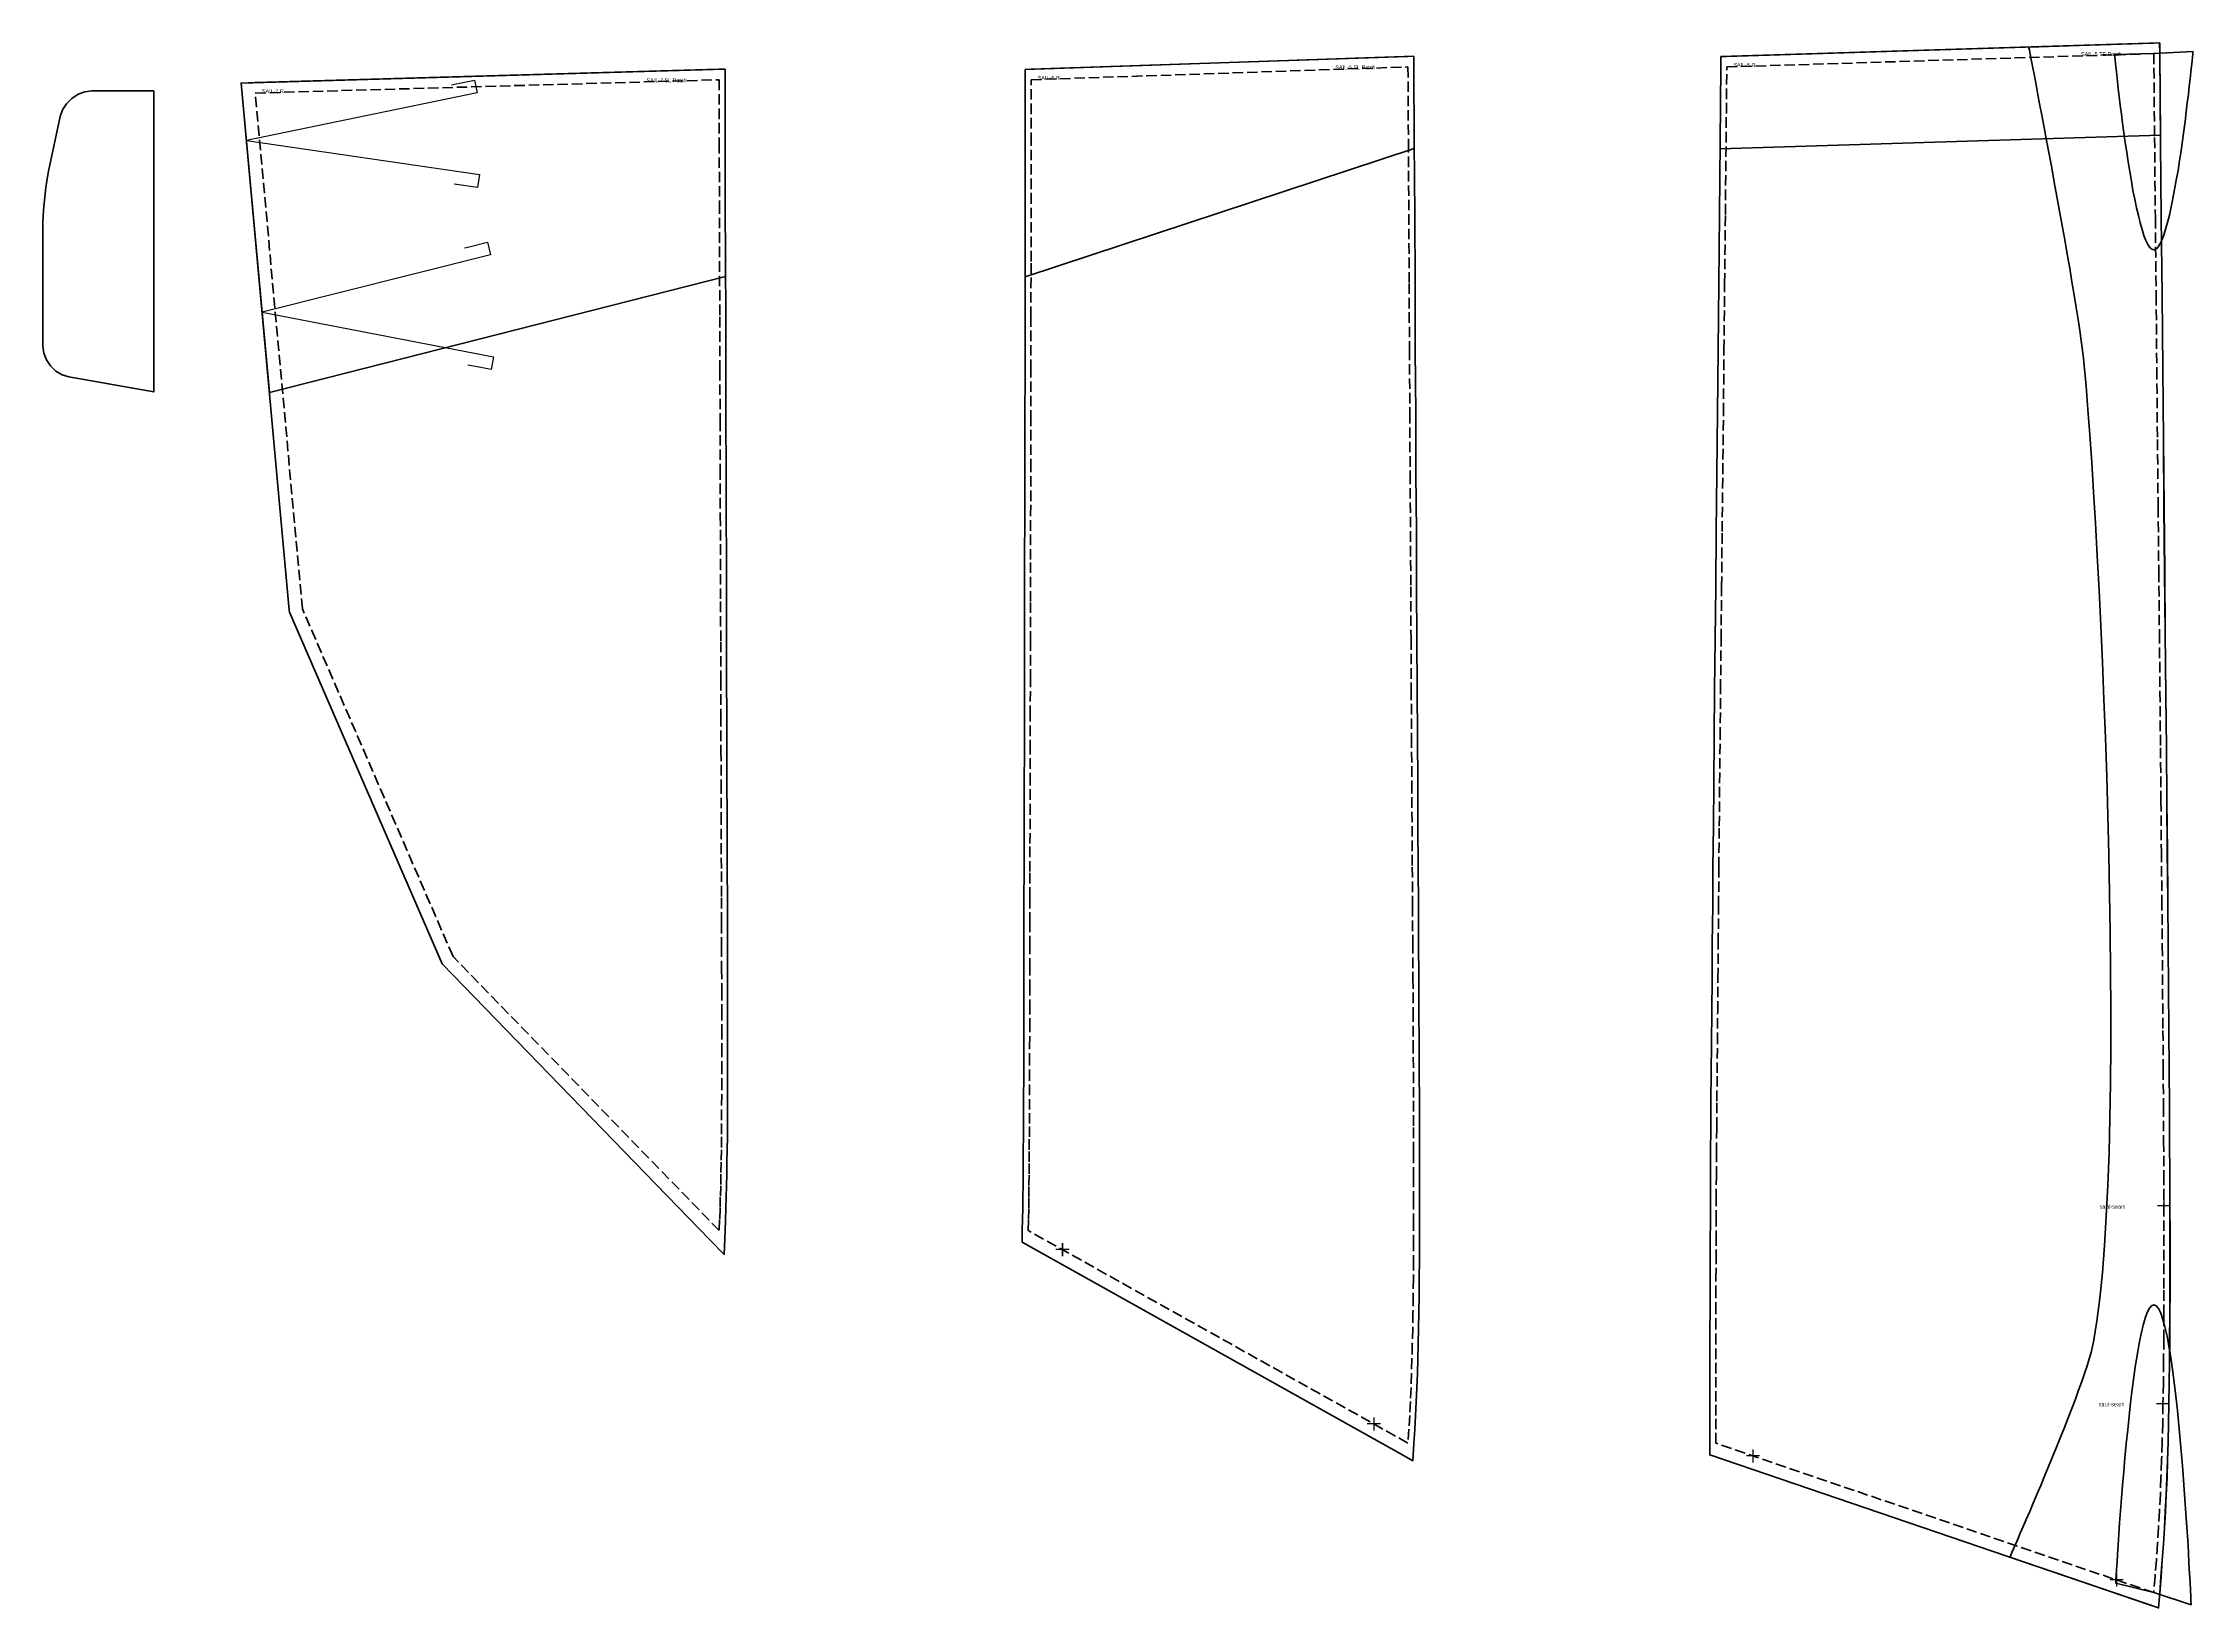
# Model space of a CAD drawing. Header units: millimetres. Extents: x -5729 to 7569, y -6188 to 2520.
# Drawn here: x -4527 to -2884, y 1278 to 2474 of the extents above; entities that cross this region are included whole.
import ezdxf

# ---------------------------------------------------------------- set-up
doc = ezdxf.new("R2010")
doc.units = ezdxf.units.MM
doc.linetypes.add('DASHED', pattern=[11, -3, 8])
for name, color, linetype in [('MARKER', 8, 'Continuous'), ('PEN', 5, 'Continuous'), ('TEXT', 3, 'Continuous')]:
    doc.layers.add(name, color=color, linetype=linetype)
for name, color, linetype, lineweight in [('PROTECTION', 6, 'Continuous', 50), ('SAIL', 7, 'Continuous', 50), ('SEAM', 1, 'DASHED', 35)]:
    doc.layers.add(name, color=color, linetype=linetype, lineweight=lineweight)

# ---------------------------------------------------------------- blocks, each defined once
blk = doc.blocks.new('UV-SAIL-5_(9)')
at = {"layer": 'MARKER'}
for p, q in [((3.4, -883.7), (3.4, -893.7)), ((8.4, -888.7), (-1.6, -888.7)), ((2.6, -1034.8), (2.6, -1044.8)), ((7.6, -1039.8), (-2.4, -1039.8))]:
    blk.add_line(p, q, dxfattribs=at)
at = {"layer": 'PEN'}
for p, q in [((-305.7, -1079.7), (-315.7, -1079.7)), ((-310.7, -1074.7), (-310.7, -1084.7)), ((-27.8, -1174.5), (-37.8, -1174.5)), ((-32.8, -1169.5), (-32.8, -1179.5))]:
    blk.add_line(p, q, dxfattribs=at)
at = {"layer": 'SAIL'}
blk.add_lwpolyline([(0, 0), (0.1, -8.1), (0.7, -76.3), (1.3, -133.7), (1.9, -192.6), (2.4, -249), (2.9, -303), (3.4, -354.6), (3.9, -403.8), (4.4, -450.9), (4.8, -498.5), (5.2, -538.5), (5.6, -579.2), (5.9, -617.9), (6.3, -654.8), (6.6, -689.7), (6.8, -722.9), (7.1, -754.4), (7.3, -784.3), (7.5, -812.6), (7.6, -839.3), (7.8, -864.7), (7.9, -888.7), (7.9, -911.3), (7.9, -932.8), (7.9, -953.1), (7.8, -972.3), (7.7, -990.5), (7.6, -1007.7), (7.4, -1024.2), (7.1, -1039.9), (6.9, -1054.8), (6.5, -1069.2), (6.1, -1083), (5.6, -1096.4), (5.1, -1109.4), (4.4, -1122.1), (3.7, -1134.7), (2.9, -1147.1), (2.1, -1159.5), (1.1, -1172), (0.1, -1184.5), (-0.9, -1195.9), (-0.9, -1195.9), (-7.7, -1193.6), (-343.7, -1079), (-343.7, -1079), (-343.6, -1070), (-343.6, -1059.3), (-343.5, -1048.8), (-343.5, -1038.2), (-343.5, -1027.5), (-343.5, -1016.6), (-343.5, -1005.5), (-343.5, -994.1), (-343.5, -982.3), (-343.4, -970.1), (-343.4, -957.4), (-343.4, -944), (-343.3, -930), (-343.3, -915.3), (-343.2, -899.9), (-343.2, -883.5), (-343.1, -866.3), (-343, -848.1), (-342.8, -828.8), (-342.7, -808.4), (-342.5, -786.9), (-342.3, -764.1), (-342.1, -740.1), (-341.9, -714.7), (-341.7, -687.9), (-341.4, -659.6), (-341.2, -629.8), (-340.9, -598.4), (-340.6, -565.4), (-340.2, -530.6), (-339.9, -494.1), (-339.5, -455.7), (-339.1, -415.5), (-338.7, -373.2), (-338.2, -329.1), (-337.7, -282.7), (-337.3, -234.4), (-336.8, -183.8), (-336.2, -130.9), (-335.7, -75.7), (-335.1, -18.2), (-335.1, -10.4), (-335.1, -10.4), (-330.9, -10.3), (-4.7, -0.1), (0, 0)], dxfattribs=at)
at = {"layer": 'SEAM'}
blk.add_lwpolyline([(-4.4, -8.1), (-3.8, -72.3), (-3.2, -133.8), (-2.6, -192.7), (-2.1, -249.1), (-1.6, -303.1), (-1.1, -354.7), (-0.6, -403.9), (-0.1, -451), (0.3, -495.8), (0.7, -538.6), (1.1, -579.3), (1.4, -618), (1.8, -654.8), (2.1, -689.8), (2.3, -723), (2.6, -754.5), (2.8, -784.3), (3, -812.6), (3.1, -839.4), (3.3, -864.7), (3.4, -888.7), (3.4, -911.3), (3.4, -932.8), (3.4, -953.1), (3.3, -972.3), (3.2, -990.5), (3.1, -1007.7), (2.9, -1024.1), (2.6, -1039.8), (2.4, -1054.7), (2, -1069), (1.6, -1082.8), (1.1, -1096.2), (0.6, -1109.2), (-0.1, -1121.9), (-0.8, -1134.4), (-1.5, -1146.8), (-2.4, -1159.2), (-3.4, -1171.6), (-4.4, -1184.2), (-4.4, -1184.2), (-339.1, -1070), (-339.1, -1070), (-339.1, -1059.4), (-339, -1048.8), (-339, -1038.2), (-339, -1027.5), (-339, -1016.7), (-339, -1005.6), (-339, -994.1), (-339, -982.4), (-338.9, -970.1), (-338.9, -957.4), (-338.9, -944.1), (-338.8, -930.1), (-338.8, -915.4), (-338.7, -899.9), (-338.7, -883.6), (-338.6, -866.3), (-338.5, -848.1), (-338.3, -828.8), (-338.2, -808.5), (-338, -787), (-337.8, -764.2), (-337.6, -740.2), (-337.4, -714.8), (-337.2, -688), (-336.9, -659.7), (-336.7, -629.9), (-336.4, -598.5), (-336.1, -565.5), (-335.7, -530.7), (-335.4, -494.2), (-335, -455.8), (-334.6, -415.6), (-334.2, -373.4), (-333.7, -329.2), (-333.2, -282.9), (-332.8, -234.5), (-332.3, -183.9), (-331.7, -131), (-331.2, -75.8), (-330.6, -18.3), (-330.6, -18.3), (-4.4, -8.1)], dxfattribs=at)
at = {"layer": 'TEXT'}
blk.add_text('SAIL-5 R', height=3, dxfattribs=at).set_placement((-325.6, -18.3))
at = {"layer": 'text'}
for p in [(-45.6, -890.7), (-46.4, -1041.8)]:
    blk.add_text('strut-seam', height=3, dxfattribs=at).set_placement(p)
blk = doc.blocks.new('UV-SAIL-6_(13)')
at = {"layer": 'PEN'}
for p, q in [((-263.5, -912), (-273.5, -912)), ((-268.5, -907), (-268.5, -917)), ((-25.6, -1045.2), (-35.6, -1045.2)), ((-30.6, -1040.2), (-30.6, -1050.2))]:
    blk.add_line(p, q, dxfattribs=at)
at = {"layer": 'SAIL'}
blk.add_lwpolyline([(0, 0), (0, -8.1), (0.3, -65.7), (0.6, -120.8), (0.9, -173.7), (1.1, -224.3), (1.4, -272.7), (1.6, -319), (1.9, -363.2), (2.1, -405.4), (2.3, -445.6), (2.5, -484), (2.7, -520.5), (2.9, -555.3), (3.1, -588.3), (3.3, -619.7), (3.5, -649.5), (3.6, -677.8), (3.8, -704.6), (3.9, -730), (4, -754), (4.1, -776.8), (4.2, -798.3), (4.2, -818.7), (4.3, -837.9), (4.3, -856.1), (4.3, -873.4), (4.3, -889.7), (4.3, -905.2), (4.2, -920), (4.1, -933.9), (4, -947.3), (3.8, -960), (3.6, -972.3), (3.3, -984.1), (3, -995.5), (2.7, -1006.7), (2.3, -1017.6), (1.8, -1028.3), (1.3, -1038.9), (0.7, -1049.5), (0, -1060.1), (-0.8, -1073.3), (-0.8, -1073.3), (-9.3, -1068.5), (-299.3, -906.2), (-299.3, -906.2), (-299.2, -897.3), (-299, -888.8), (-298.8, -880.2), (-298.7, -871.7), (-298.6, -862.9), (-298.5, -854.2), (-298.4, -844.9), (-298.4, -835.5), (-298.3, -825.7), (-298.2, -815.6), (-298.2, -805), (-298.2, -793.8), (-298.1, -782.2), (-298.1, -769.9), (-298.1, -756.9), (-298, -743.2), (-298, -728.7), (-298, -713.5), (-297.9, -697.3), (-297.9, -680.2), (-297.9, -662.2), (-297.9, -643.1), (-297.8, -622.9), (-297.8, -601.7), (-297.7, -579.2), (-297.7, -555.5), (-297.6, -530.5), (-297.6, -504.2), (-297.5, -476.5), (-297.5, -447.4), (-297.4, -416.8), (-297.4, -384.6), (-297.3, -350.9), (-297.2, -315.5), (-297.2, -278.5), (-297.1, -239.7), (-297.1, -199.2), (-297, -156.7), (-297, -112.5), (-296.9, -66.2), (-296.9, -18), (-296.9, -10.2), (-296.9, -10.2), (-292.6, -10), (-4.7, -0.2), (0, 0)], dxfattribs=at)
at = {"layer": 'SEAM'}
blk.add_lwpolyline([(-4.5, -8.2), (-4.2, -65.7), (-3.9, -120.9), (-3.6, -173.7), (-3.4, -224.3), (-3.1, -272.7), (-2.9, -319), (-2.6, -363.2), (-2.4, -405.4), (-2.2, -445.7), (-2, -484), (-1.8, -520.6), (-1.6, -555.3), (-1.4, -588.4), (-1.2, -619.7), (-1, -649.5), (-0.9, -677.8), (-0.7, -704.6), (-0.6, -730), (-0.5, -754), (-0.4, -776.8), (-0.3, -798.3), (-0.3, -818.7), (-0.2, -837.9), (-0.2, -856.2), (-0.2, -873.4), (-0.2, -889.7), (-0.2, -905.2), (-0.3, -919.9), (-0.4, -933.9), (-0.5, -947.2), (-0.7, -960), (-0.9, -972.2), (-1.2, -984), (-1.5, -995.4), (-1.8, -1006.5), (-2.2, -1017.4), (-2.7, -1028.1), (-3.2, -1038.7), (-3.8, -1049.2), (-4.5, -1059.8), (-4.5, -1059.8), (-294.7, -897.4), (-294.7, -897.4), (-294.5, -888.9), (-294.3, -880.4), (-294.2, -871.8), (-294.1, -863), (-294, -854.1), (-293.9, -845), (-293.9, -835.6), (-293.8, -825.8), (-293.7, -815.6), (-293.7, -805), (-293.7, -793.9), (-293.6, -782.2), (-293.6, -769.9), (-293.6, -756.9), (-293.5, -743.2), (-293.5, -728.8), (-293.5, -713.5), (-293.4, -697.3), (-293.4, -680.3), (-293.4, -662.2), (-293.4, -643.1), (-293.3, -623), (-293.3, -601.7), (-293.2, -579.2), (-293.2, -555.5), (-293.1, -530.5), (-293.1, -504.2), (-293, -476.5), (-293, -447.4), (-292.9, -416.8), (-292.9, -384.6), (-292.8, -350.9), (-292.7, -315.6), (-292.7, -278.5), (-292.6, -239.7), (-292.6, -199.2), (-292.5, -156.8), (-292.5, -112.5), (-292.4, -66.2), (-292.4, -18), (-292.4, -18), (-4.5, -8.2)], dxfattribs=at)
at = {"layer": 'TEXT'}
blk.add_text('SAIL-6 R', height=3, dxfattribs=at).set_placement((-287.4, -18))
blk = doc.blocks.new('SAIL-7_(14)')
at = {"layer": 'MARKER'}
for points in [[(-209, -11.9), (-205.5, -11.2), (-191.4, -8.3), (-189.4, -18.1), (-365.7, -54.4), (-187.6, -80.6), (-189, -90.5), (-203.3, -88.4), (-206.8, -87.8)], [(-199, -136.6), (-195.5, -135.7), (-181.5, -132.2), (-179.1, -141.9), (-353.6, -185.8), (-176.9, -219.8), (-178.8, -229.6), (-186.6, -228.1), (-196.4, -226.2)]]:
    blk.add_lwpolyline(points, dxfattribs=at)
at = {"layer": 'PEN'}
for points in [[(-209, -11.9), (-205.5, -11.2), (-191.4, -8.3), (-189.4, -18.1), (-365.7, -54.4), (-187.6, -80.6), (-189, -90.5), (-203.3, -88.4), (-206.8, -87.8)], [(-199, -136.6), (-195.5, -135.7), (-181.5, -132.2), (-179.1, -141.9), (-353.6, -185.8), (-176.9, -219.8), (-178.8, -229.6), (-186.6, -228.1), (-196.4, -226.2)]]:
    blk.add_lwpolyline(points, dxfattribs=at)
at = {"layer": 'SAIL'}
blk.add_lwpolyline([(0, 0), (0, -8.1), (0.1, -56.3), (0.2, -102.6), (0.3, -146.9), (0.5, -189.3), (0.6, -229.8), (0.7, -268.6), (0.8, -305.7), (0.9, -341), (1, -374.8), (1.1, -406.9), (1.2, -437.5), (1.2, -466.6), (1.3, -494.3), (1.4, -520.6), (1.5, -545.6), (1.6, -569.3), (1.6, -591.8), (1.7, -613.1), (1.8, -633.2), (1.8, -652.3), (1.9, -670.4), (1.9, -687.5), (2, -703.6), (2, -718.9), (2, -733.4), (2, -747.1), (2, -760), (2, -772.3), (2, -784.1), (1.9, -795.2), (1.9, -805.8), (1.8, -816), (1.7, -825.7), (1.5, -835.3), (1.4, -844.4), (1.2, -853.3), (0.9, -862.1), (0.7, -870.6), (0.4, -879.2), (0, -887.7), (-0.7, -905.7), (-0.7, -905.7), (-11.7, -894.5), (-216.2, -683.7), (-332.7, -415), (-332.7, -415), (-332.9, -413.4), (-368.9, -19.2), (-369.7, -10.6), (-369.7, -10.6), (-359.1, -10.3), (-4.7, -0.1), (0, 0)], dxfattribs=at)
at = {"layer": 'SEAM'}
blk.add_lwpolyline([(-4.5, -8.1), (-4.4, -56.4), (-4.3, -102.6), (-4.2, -146.9), (-4, -189.3), (-3.9, -229.9), (-3.8, -268.6), (-3.7, -305.7), (-3.6, -341.1), (-3.5, -374.8), (-3.4, -406.9), (-3.3, -437.5), (-3.3, -466.7), (-3.2, -494.4), (-3.1, -520.7), (-3, -545.7), (-2.9, -569.4), (-2.9, -591.8), (-2.8, -613.1), (-2.7, -633.3), (-2.7, -652.4), (-2.6, -670.4), (-2.6, -687.5), (-2.5, -703.6), (-2.5, -718.9), (-2.5, -733.4), (-2.5, -747.1), (-2.5, -760), (-2.5, -772.3), (-2.5, -784), (-2.6, -795.2), (-2.6, -805.8), (-2.7, -816), (-2.8, -825.7), (-3, -835.2), (-3.1, -844.3), (-3.3, -853.2), (-3.6, -861.9), (-3.8, -870.5), (-4.1, -879), (-4.5, -887.5), (-4.5, -887.5), (-207.8, -678.1), (-322.9, -412.4), (-322.9, -412.4), (-358.9, -18.3), (-358.9, -18.3), (-4.5, -8.1)], dxfattribs=at)
at = {"layer": 'TEXT'}
blk.add_text('SAIL-7 R', height=3, dxfattribs=at).set_placement((-353.9, -18.3))
blk = doc.blocks.new('UV-SAIL-5.left_(48)')
at = {"layer": 'PEN'}
for p, q in [((-6125.3, -1079.7), (-6135.3, -1079.7)), ((-6130.3, -1074.7), (-6130.3, -1084.7)), ((-5847.4, -1174.5), (-5857.4, -1174.5)), ((-5852.4, -1169.5), (-5852.4, -1179.5))]:
    blk.add_line(p, q, dxfattribs=at)
blk = doc.blocks.new('UV-SAIL-5.te_patch TE Patch_(49)')
at = {"layer": 'SAIL'}
blk.add_lwpolyline([(0, 0), (0.1, -8.1), (0.7, -70.4), (-335.7, -80.8), (-335.7, -75.7), (-335.1, -18.2), (-335.1, -10.4), (0, 0)], dxfattribs=at)
at = {"layer": 'TEXT'}
blk.add_text('SAIL-5 TE Patch', height=3, dxfattribs=at).set_placement((-60, -10))
blk = doc.blocks.new('UV-SAIL-5.le_seam_patch_(51)')
at = {"layer": 'PROTECTION'}
blk.add_lwpolyline([(0, 0), (-29.1, 7.3), (-29.1, 8), (-28.9, 10), (-28.8, 13.2), (-28.5, 17.6), (-28.1, 23), (-27.7, 29.4), (-27.2, 36.6), (-26.7, 44.6), (-26.1, 53.3), (-25.4, 62.5), (-24.6, 72.1), (-23.8, 82.2), (-22.9, 92.5), (-22, 103.1), (-21, 113.7), (-19.9, 124.3), (-18.8, 134.8), (-17.7, 145.2), (-16.4, 155.2), (-15.2, 164.9), (-13.9, 174.1), (-12.5, 182.7), (-11.1, 190.7), (-9.6, 197.9), (-8.1, 204.3), (-6.6, 209.7), (-5, 214.1), (-3.4, 217.3), (-1.7, 219.3), (0, 220), (1.8, 219.2), (3.6, 217.1), (5.3, 213.6), (6.9, 208.8), (8.5, 203), (10.1, 196.1), (11.5, 188.3), (13, 179.7), (14.3, 170.4), (15.6, 160.5), (16.8, 150.1), (18, 139.2), (19.1, 128.1), (20.2, 116.8), (21.2, 105.3), (22.1, 93.9), (23, 82.5), (23.8, 71.4), (24.6, 60.6), (25.2, 50.1), (25.9, 40.2), (26.4, 30.9), (26.9, 22.3), (27.3, 14.6), (27.7, 7.7), (28, 1.9), (28.2, -2.9), (28.4, -6.4), (28.5, -8.5), (28.5, -9.3), (0, 0)], close=True, dxfattribs=at)
blk = doc.blocks.new('UV-SAIL-5.te_seam_patch_(53)')
at = {"layer": 'PROTECTION'}
blk.add_lwpolyline([(0, 0), (-30, -0.6), (-29.9, -1.1), (-29.8, -2.5), (-29.6, -4.8), (-29.2, -7.9), (-28.8, -11.7), (-28.3, -16.2), (-27.8, -21.2), (-27.1, -26.8), (-26.4, -32.9), (-25.6, -39.4), (-24.7, -46.2), (-23.8, -53.2), (-22.8, -60.5), (-21.8, -67.9), (-20.7, -75.3), (-19.6, -82.8), (-18.4, -90.2), (-17.1, -97.4), (-15.9, -104.5), (-14.5, -111.3), (-13.2, -117.8), (-11.8, -123.8), (-10.4, -129.4), (-9, -134.5), (-7.5, -138.9), (-6, -142.7), (-4.5, -145.8), (-3, -148.1), (-1.5, -149.5), (0, -150), (1.5, -149.5), (3.1, -148.1), (4.6, -145.7), (6.1, -142.6), (7.6, -138.8), (9, -134.2), (10.5, -129.1), (11.9, -123.4), (13.3, -117.2), (14.6, -110.7), (15.9, -103.8), (17.2, -96.6), (18.5, -89.3), (19.6, -81.8), (20.8, -74.2), (21.9, -66.6), (22.9, -59.1), (23.9, -51.8), (24.8, -44.6), (25.6, -37.7), (26.4, -31.2), (27.1, -25), (27.8, -19.3), (28.3, -14.2), (28.8, -9.6), (29.2, -5.8), (29.5, -2.7), (29.8, -0.3), (29.9, 1.1), (30, 1.6), (0, 0)], close=True, dxfattribs=at)
blk = doc.blocks.new('UV-SAIL-5.patch.strut.center_(64)')
at = {"layer": 'SAIL'}
blk.add_lwpolyline([(0, 0), (0.1, -0.6), (0.5, -2.5), (1.1, -5.5), (1.9, -9.5), (2.8, -14.6), (4, -20.6), (5.3, -27.4), (6.7, -35), (8.3, -43.3), (10, -52.1), (11.8, -61.6), (13.6, -71.5), (15.6, -81.8), (17.5, -92.4), (19.5, -103.2), (21.5, -114.2), (23.5, -125.3), (25.5, -136.4), (27.5, -147.4), (29.4, -158.3), (31.3, -169), (33, -179.4), (34.7, -189.5), (36.3, -199.1), (37.7, -208.2), (39, -216.7), (40.1, -224.5), (41.1, -231.6), (41.8, -237.9), (42.4, -243.3), (43.8, -259.1), (45.2, -276.9), (46.6, -296.3), (48.1, -317.4), (49.5, -340), (50.9, -363.8), (52.3, -388.9), (53.7, -415.1), (55, -442.2), (56.2, -470.1), (57.4, -498.7), (58.5, -527.8), (59.5, -557.3), (60.3, -587.1), (61.1, -617), (61.7, -646.9), (62.2, -676.6), (62.5, -706.1), (62.6, -735.2), (62.6, -763.7), (62.4, -791.6), (61.9, -818.6), (61.3, -844.7), (60.4, -869.7), (59.2, -893.4), (57.9, -915.9), (56.2, -936.8), (54.3, -956.1), (52, -973.7), (49.5, -989.4), (48.7, -993.1), (47.6, -997.5), (46.2, -1002.4), (44.5, -1007.8), (42.6, -1013.6), (40.4, -1019.8), (38.1, -1026.4), (35.6, -1033.2), (32.9, -1040.3), (30.1, -1047.5), (27.2, -1054.9), (24.2, -1062.4), (21.2, -1069.9), (18.2, -1077.3), (15.1, -1084.8), (12.1, -1092.1), (9.1, -1099.2), (6.2, -1106.1), (3.4, -1112.8), (0.7, -1119.1), (-1.9, -1125.1), (-4.3, -1130.6), (-6.5, -1135.7), (-8.5, -1140.3), (-10.2, -1144.3), (-11.7, -1147.7), (-12.9, -1150.4), (-13.8, -1152.4), (-14.3, -1153.7), (-14.5, -1154.1), (-14.5, -1154.1), (99.1, -1192.8), (99.1, -1192.8), (100, -1181.4), (101.1, -1168.9), (102, -1156.4), (102.9, -1144), (103.7, -1131.6), (104.4, -1119), (105, -1106.3), (105.6, -1093.3), (106, -1079.9), (106.4, -1066), (106.8, -1051.7), (107.1, -1036.8), (107.3, -1021.1), (107.5, -1004.6), (107.7, -987.4), (107.8, -969.2), (107.9, -950), (107.9, -929.7), (107.9, -908.2), (107.8, -885.5), (107.7, -861.6), (107.6, -836.2), (107.4, -809.5), (107.3, -781.2), (107, -751.3), (106.8, -719.8), (106.5, -686.6), (106.2, -651.6), (105.9, -614.8), (105.5, -576.1), (105.2, -535.4), (104.8, -495.3), (104.3, -447.8), (103.9, -400.7), (103.4, -351.5), (102.9, -299.9), (102.4, -245.8), (101.8, -189.5), (101.2, -130.6), (100.7, -73.2), (100, -5), (100, 3.1), (0, 0), (100, 3.1)], dxfattribs=at)
blk = doc.blocks.new('UV-SAIL-6.left_(66)')
at = {"layer": 'PEN'}
for p, q in [((-7222.6, -912), (-7232.6, -912)), ((-7227.6, -907), (-7227.6, -917)), ((-6984.7, -1045.2), (-6994.7, -1045.2)), ((-6989.7, -1040.2), (-6989.7, -1050.2))]:
    blk.add_line(p, q, dxfattribs=at)
blk = doc.blocks.new('UV-SAIL-6.sl_patch SL Patch_(67)')
at = {"layer": 'SAIL'}
blk.add_lwpolyline([(0, 0), (0, -8.1), (0.3, -65.7), (0.3, -70.4), (-297, -168.6), (-297, -156.7), (-297, -112.5), (-296.9, -66.2), (-296.9, -18), (-296.9, -10.2), (0, 0)], dxfattribs=at)
at = {"layer": 'TEXT'}
blk.add_text('SAIL-6 SL Patch', height=3, dxfattribs=at).set_placement((-60, -10))
blk = doc.blocks.new('SAIL-7_(69)')
at = {"layer": 'MARKER'}
for points in [[(-8220.6, -11.9), (-8217.1, -11.2), (-8203, -8.3), (-8201, -18.1), (-8377.3, -54.4), (-8199.2, -80.6), (-8200.7, -90.5), (-8214.9, -88.4), (-8218.5, -87.8)], [(-8210.6, -136.6), (-8207.1, -135.7), (-8193.2, -132.2), (-8190.7, -141.9), (-8365.3, -185.8), (-8188.5, -219.8), (-8190.4, -229.6), (-8198.2, -228.1), (-8208.1, -226.2)]]:
    blk.add_lwpolyline(points, dxfattribs=at)
blk = doc.blocks.new('UV-SAIL-7.sl_patch SL Patch_(71)')
at = {"layer": 'SAIL'}
blk.add_lwpolyline([(0, 0), (0, -8.1), (0.1, -56.3), (0.2, -102.6), (0.3, -146.9), (0.4, -158.4), (-348, -247.2), (-368.9, -19.2), (-369.7, -10.6), (0, 0)], dxfattribs=at)
at = {"layer": 'TEXT'}
blk.add_text('SAIL-7 SL Patch', height=3, dxfattribs=at).set_placement((-60, -10))
blk = doc.blocks.new('UV-SAIL-7.sl_patch_2 SL Patch_(73)')
at = {"layer": 'SAIL'}
blk.add_lwpolyline([(0, 0), (0, -8.1), (0.1, -56.3), (0.2, -102.6), (0.3, -146.9), (0.4, -158.4), (-348, -247.2), (-368.9, -19.2), (-369.7, -10.6), (0, 0)], dxfattribs=at)
at = {"layer": 'TEXT'}
blk.add_text('SAIL-7 SL Patch', height=3, dxfattribs=at).set_placement((-60, -10))
blk = doc.blocks.new('UV-LE-10.tip_line_patch_(123)')
at = {"layer": 'PROTECTION'}
blk.add_lwpolyline([(0, 0), (0, -230), (-64.9, -218.5), (-70, -216.9), (-74.7, -214.1), (-78.8, -210.2), (-81.9, -205.5), (-83.9, -200.3), (-84.6, -195), (-84.6, -101), (-84.4, -95.2), (-84, -88.4), (-83.3, -81.1), (-82.5, -73.9), (-81.4, -67.2), (-80.4, -61.4), (-71.4, -19.6), (-69.6, -14.5), (-66.6, -9.8), (-62.5, -5.7), (-57.7, -2.6), (-52.5, -0.7), (-47.2, 0)], close=True, dxfattribs=at)

msp = doc.modelspace()

# ---------------------------------------------------------------- block references
for name, p in [('UV-SAIL-5_(9)', (-2909.8, 2473.7)), ('UV-SAIL-5.te_patch TE Patch_(49)', (-2909.8, 2473.7)), ('UV-SAIL-5.left_(48)', (2909.8, 2473.7)), ('UV-SAIL-5.patch.strut.center_(64)', (-3009.7, 2470.6)), ('UV-SAIL-5.te_seam_patch_(53)', (-2914.2, 2465.6)), ('SAIL-7_(14)', (-4005.8, 2453.7)), ('UV-SAIL-7.sl_patch SL Patch_(71)', (-4005.8, 2453.7)), ('UV-SAIL-7.sl_patch_2 SL Patch_(73)', (-4005.8, 2453.7)), ('SAIL-7_(69)', (4005.8, 2453.7)), ('UV-SAIL-6_(13)', (-3479.5, 2463.6)), ('UV-SAIL-6.sl_patch SL Patch_(67)', (-3479.5, 2463.6)), ('UV-SAIL-6.left_(66)', (3479.5, 2463.6)), ('UV-LE-10.tip_line_patch_(123)', (-4442.3, 2437.1)), ('UV-SAIL-5.le_seam_patch_(51)', (-2914.2, 1289.5))]:
    msp.add_blockref(name, p)

doc.saveas('drawing.dxf')
